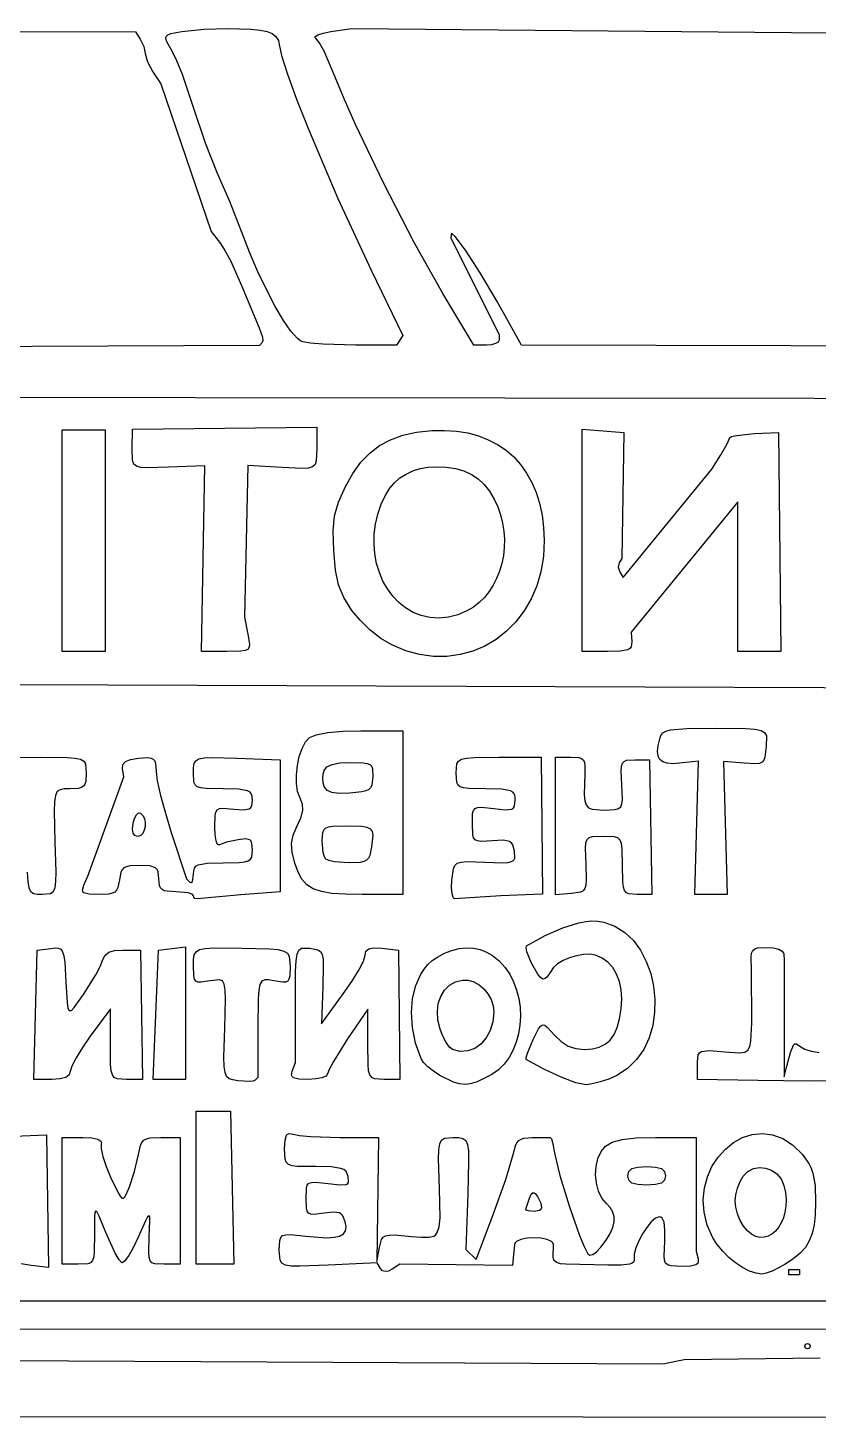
# Model space of a CAD drawing. Extents: x 73.9 to 125.1, y 101.6 to 117.
# Drawn here: x 97.07 to 105.7, y 101.81 to 117 of the extents above; entities that cross this region are included whole.
import ezdxf

# ---------------------------------------------------------------- set-up
doc = ezdxf.new("R2010")
doc.units = 0
doc.layers.add('LAYER_1', color=7, linetype='CONTINUOUS')

msp = doc.modelspace()

# ---------------------------------------------------------------- linework, layer by layer
at = {"layer": 'LAYER_1'}
for points in [[(73.903, 116.996), (98.242, 116.951), (98.294, 116.87), (98.331, 116.791), (98.347, 116.715), (98.372, 116.625), (98.432, 116.513), (98.517, 116.385), (99.067, 114.77), (99.169, 114.641), (99.218, 114.565), (99.278, 114.453), (99.4, 114.18), (99.593, 113.717), (99.628, 113.616), (99.632, 113.579), (99.625, 113.557), (99.595, 113.527), (93.799, 113.5)], [(106.868, 113.52), (102.456, 113.529), (102.189, 114.005), (102.005, 114.319), (101.845, 114.567), (101.731, 114.717), (101.699, 114.744), (101.69, 114.744), (101.687, 114.735), (101.686, 114.7), (102.213, 113.641), (102.213, 113.585), (102.202, 113.563), (102.172, 113.546), (102.128, 113.534), (102.075, 113.529), (101.937, 113.529), (101.599, 114.092), (101.284, 114.652), (100.949, 115.302), (100.644, 115.939), (100.52, 116.22), (100.423, 116.458), (100.3, 116.741), (100.248, 116.836), (100.212, 116.881), (100.204, 116.89), (100.205, 116.899), (100.233, 116.919), (100.292, 116.938), (100.375, 116.955), (100.602, 116.989), (105.404, 116.943), (125.112, 116.934)], [(88.055, 112.42), (88.139, 112.524), (88.247, 112.633), (88.367, 112.734), (88.484, 112.813), (88.752, 112.968), (109.034, 112.948)], [(88.164, 109.856), (109.667, 109.775)], [(96.918, 109.026), (97.206, 109.029), (97.494, 109.027), (97.582, 109.02), (97.642, 109.008), (97.677, 108.987), (97.696, 108.956), (97.704, 108.856), (97.698, 108.764), (97.689, 108.733), (97.674, 108.712), (97.651, 108.697), (97.619, 108.688), (97.523, 108.683), (97.463, 108.682), (97.418, 108.674), (97.387, 108.653), (97.367, 108.611), (97.356, 108.542), (97.353, 108.44), (97.362, 108.106), (97.371, 107.773), (97.368, 107.67), (97.359, 107.601), (97.341, 107.56), (97.313, 107.538), (97.221, 107.529), (97.167, 107.53), (97.128, 107.538), (97.099, 107.56), (97.08, 107.602), (97.068, 107.672), (97.062, 107.775)], [(106.019, 105.498), (105.598, 105.49), (105.038, 105.496), (104.379, 105.51), (104.379, 105.539), (104.379, 105.703), (104.386, 105.778), (104.399, 105.801), (104.422, 105.815), (104.51, 105.824), (104.672, 105.812), (104.841, 105.801), (104.893, 105.808), (104.929, 105.83), (104.951, 105.868), (104.962, 105.927), (104.97, 106.123), (104.966, 106.707), (104.964, 106.846), (104.969, 106.889), (104.982, 106.919), (105.003, 106.937), (105.034, 106.947), (105.136, 106.952), (105.208, 106.947), (105.266, 106.932), (105.304, 106.909), (105.319, 106.88), (105.323, 106.808), (105.326, 105.539), (105.354, 105.654), (105.393, 105.805), (105.426, 105.883), (105.442, 105.897), (105.46, 105.899), (105.505, 105.866), (105.55, 105.84), (105.62, 105.818), (105.707, 105.804)], [(96.916, 104.888), (97.271, 104.904), (97.29, 103.457), (97.102, 103.478), (96.995, 103.495)], [(107.658, 103.087), (89.75, 103.087)], [(90.238, 102.784), (106.985, 102.783)], [(105.718, 102.464), (104.234, 102.448), (103.998, 102.4), (92.463, 102.456)], [(125.064, 101.809), (73.874, 101.835)]]:
    msp.add_lwpolyline(points, dxfattribs=at)
for points in [[(101.159, 113.635), (101.093, 113.529), (100.643, 113.53), (100.288, 113.54), (100.152, 113.551), (100.069, 113.564), (100.042, 113.576), (100.011, 113.601), (99.939, 113.681), (99.857, 113.8), (99.768, 113.952), (99.674, 114.13), (99.579, 114.33), (99.487, 114.545), (99.399, 114.77), (99.27, 115.099), (99.138, 115.404), (99.006, 115.735), (98.876, 116.125), (98.754, 116.484), (98.693, 116.635), (98.642, 116.739), (98.583, 116.844), (98.573, 116.878), (98.575, 116.902), (98.593, 116.919), (98.627, 116.932), (98.749, 116.955), (98.986, 116.98), (99.254, 116.988), (99.502, 116.98), (99.603, 116.969), (99.68, 116.954), (99.733, 116.933), (99.775, 116.899), (99.802, 116.858), (99.812, 116.812), (99.835, 116.693), (99.9, 116.489), (100, 116.215), (100.13, 115.887), (100.452, 115.132), (100.815, 114.347)], [(97.44, 110.183), (97.44, 112.606), (97.909, 112.606), (97.909, 110.183)], [(98.963, 110.183), (99, 112.213), (98.601, 112.195), (98.37, 112.188), (98.299, 112.193), (98.252, 112.207), (98.224, 112.231), (98.209, 112.269), (98.206, 112.395), (98.21, 112.612), (100.222, 112.635), (100.222, 112.402), (100.216, 112.267), (100.202, 112.226), (100.174, 112.2), (100.129, 112.186), (100.062, 112.182), (99.844, 112.192), (99.467, 112.215), (99.431, 110.558), (99.469, 110.371), (99.486, 110.262), (99.483, 110.229), (99.468, 110.207), (99.438, 110.193), (99.391, 110.186), (99.235, 110.183)], [(101.04, 110.255), (100.922, 110.326), (100.804, 110.418), (100.694, 110.524), (100.605, 110.633), (100.516, 110.774), (100.459, 110.91), (100.426, 111.07), (100.407, 111.282), (100.401, 111.501), (100.415, 111.666), (100.458, 111.816), (100.535, 111.986), (100.615, 112.129), (100.702, 112.25), (100.799, 112.351), (100.906, 112.433), (101.026, 112.497), (101.16, 112.545), (101.31, 112.578), (101.478, 112.596), (101.615, 112.599), (101.746, 112.59), (101.869, 112.57), (101.985, 112.538), (102.094, 112.496), (102.194, 112.444), (102.287, 112.381), (102.371, 112.308), (102.446, 112.225), (102.512, 112.133), (102.569, 112.031), (102.616, 111.921), (102.654, 111.802), (102.681, 111.674), (102.698, 111.538), (102.704, 111.395), (102.695, 111.22), (102.668, 111.055), (102.622, 110.901), (102.56, 110.758), (102.484, 110.627), (102.394, 110.509), (102.291, 110.405), (102.178, 110.316), (102.055, 110.243), (101.924, 110.187), (101.786, 110.149), (101.642, 110.129), (101.495, 110.129), (101.344, 110.149), (101.192, 110.191)], [(104.818, 110.183), (104.818, 111.819), (103.653, 110.394), (103.661, 110.288), (103.655, 110.235), (103.64, 110.216), (103.617, 110.203), (103.534, 110.187), (103.395, 110.183), (103.12, 110.183), (103.12, 112.611), (103.574, 112.577), (103.553, 111.2), (103.523, 111.153), (103.513, 111.103), (103.529, 111.05), (103.565, 110.993), (104.534, 112.174), (104.632, 112.332), (104.702, 112.453), (104.73, 112.52), (104.751, 112.532), (104.808, 112.544), (104.995, 112.563), (105.261, 112.577), (105.287, 110.183)], [(101.861, 110.627), (101.76, 110.585), (101.658, 110.558), (101.556, 110.547), (101.457, 110.553), (101.361, 110.575), (101.272, 110.611), (101.19, 110.659), (101.116, 110.718), (101.05, 110.788), (100.992, 110.867), (100.943, 110.953), (100.904, 111.047), (100.874, 111.146), (100.855, 111.249), (100.846, 111.356), (100.848, 111.464), (100.861, 111.574), (100.887, 111.684), (100.924, 111.792), (100.974, 111.898), (101.018, 111.966), (101.07, 112.027), (101.129, 112.079), (101.196, 112.122), (101.269, 112.157), (101.348, 112.182), (101.432, 112.197), (101.52, 112.202), (101.633, 112.197), (101.735, 112.182), (101.827, 112.155), (101.91, 112.117), (101.984, 112.068), (102.049, 112.007), (102.107, 111.933), (102.159, 111.847), (102.197, 111.762), (102.228, 111.675), (102.25, 111.586), (102.263, 111.497), (102.269, 111.407), (102.267, 111.318), (102.258, 111.23), (102.241, 111.144), (102.217, 111.061), (102.185, 110.982), (102.147, 110.907), (102.103, 110.838), (102.052, 110.774), (101.994, 110.718), (101.931, 110.668)], [(104.662, 108.981), (104.701, 107.529), (104.35, 107.529), (104.389, 108.985), (104.183, 108.962), (104.107, 108.957), (104.046, 108.962), (104, 108.977), (103.967, 109.004), (103.948, 109.042), (103.941, 109.092), (103.947, 109.155), (103.965, 109.231), (103.979, 109.266), (103.999, 109.294), (104.033, 109.314), (104.084, 109.328), (104.261, 109.343), (104.572, 109.347), (104.904, 109.343), (105.005, 109.336), (105.072, 109.321), (105.111, 109.297), (105.13, 109.261), (105.128, 109.145), (105.114, 109.031), (105.102, 108.996), (105.083, 108.973), (105.055, 108.96), (105.014, 108.955), (104.887, 108.962)], [(101.159, 109.318), (101.159, 107.529), (100.716, 107.529), (100.534, 107.532), (100.387, 107.542), (100.271, 107.561), (100.181, 107.591), (100.112, 107.635), (100.059, 107.695), (100.017, 107.772), (99.982, 107.87), (99.951, 107.991), (99.945, 108.087), (99.963, 108.177), (100.008, 108.279), (100.05, 108.374), (100.068, 108.45), (100.064, 108.517), (100.038, 108.582), (100.012, 108.653), (100, 108.74), (99.999, 108.838), (100.01, 108.939), (100.03, 109.037), (100.06, 109.124), (100.097, 109.196), (100.141, 109.244), (100.216, 109.274), (100.34, 109.298), (100.504, 109.313), (100.701, 109.318)], [(99.82, 107.558), (99.392, 107.525), (98.919, 107.482), (98.888, 107.487), (98.878, 107.499), (98.875, 107.515), (98.86, 107.532), (98.819, 107.546), (98.686, 107.559), (98.589, 107.564), (98.555, 107.571), (98.531, 107.584), (98.514, 107.602), (98.504, 107.628), (98.496, 107.702), (98.488, 107.778), (98.477, 107.803), (98.459, 107.822), (98.397, 107.842), (98.289, 107.847), (98.181, 107.841), (98.144, 107.833), (98.116, 107.82), (98.096, 107.799), (98.082, 107.772), (98.066, 107.688), (98.049, 107.604), (98.035, 107.576), (98.015, 107.556), (97.987, 107.543), (97.95, 107.534), (97.84, 107.529), (97.735, 107.533), (97.679, 107.548), (97.666, 107.561), (97.662, 107.578), (97.677, 107.63), (97.722, 107.731), (98.115, 108.814), (98.1, 108.907), (98.103, 108.951), (98.132, 108.983), (98.188, 109.005), (98.275, 109.018), (98.378, 109.024), (98.411, 109.019), (98.435, 109.008), (98.451, 108.989), (98.46, 108.962), (98.466, 108.874), (98.479, 108.771), (98.515, 108.611), (98.568, 108.416), (98.632, 108.207), (98.798, 107.701), (98.836, 107.663), (98.851, 107.659), (98.864, 107.673), (98.875, 107.75), (98.877, 107.788), (98.884, 107.818), (98.9, 107.84), (98.927, 107.855), (99.024, 107.872), (99.197, 107.875), (99.375, 107.879), (99.432, 107.885), (99.471, 107.896), (99.497, 107.914), (99.511, 107.938), (99.519, 108.016), (99.513, 108.088), (99.505, 108.111), (99.491, 108.126), (99.444, 108.138), (99.362, 108.128), (99.237, 108.1), (99.157, 108.071), (99.147, 108.07), (99.138, 108.077), (99.123, 108.116), (99.113, 108.18), (99.109, 108.264), (99.113, 108.392), (99.12, 108.43), (99.135, 108.455), (99.16, 108.469), (99.196, 108.473), (99.314, 108.463), (99.421, 108.455), (99.483, 108.465), (99.501, 108.479), (99.512, 108.499), (99.519, 108.561), (99.517, 108.598), (99.509, 108.626), (99.493, 108.648), (99.466, 108.663), (99.369, 108.679), (99.197, 108.683), (99.012, 108.686), (98.954, 108.693), (98.916, 108.706), (98.892, 108.726), (98.88, 108.758), (98.875, 108.859), (98.876, 108.916), (98.882, 108.96), (98.9, 108.99), (98.934, 109.01), (98.99, 109.021), (99.074, 109.024), (99.347, 109.017), (99.82, 109)], [(100.303, 108.709), (100.292, 108.75), (100.288, 108.798), (100.291, 108.844), (100.301, 108.885), (100.332, 108.923), (100.389, 108.95), (100.474, 108.966), (100.588, 108.972), (100.728, 108.968), (100.772, 108.961), (100.802, 108.948), (100.821, 108.929), (100.831, 108.901), (100.834, 108.813), (100.823, 108.727), (100.81, 108.698), (100.789, 108.677), (100.757, 108.662), (100.714, 108.651), (100.582, 108.636), (100.467, 108.633), (100.385, 108.643), (100.332, 108.668)], [(102.685, 107.534), (102.229, 107.514), (101.726, 107.483), (101.709, 107.496), (101.698, 107.538), (101.693, 107.603), (101.697, 107.685), (101.712, 107.808), (101.728, 107.845), (101.755, 107.87), (101.797, 107.883), (101.859, 107.888), (102.056, 107.883), (102.247, 107.876), (102.307, 107.879), (102.347, 107.888), (102.371, 107.903), (102.382, 107.926), (102.378, 108.001), (102.361, 108.071), (102.346, 108.093), (102.324, 108.109), (102.255, 108.122), (102.139, 108.116), (102.014, 108.109), (101.975, 108.114), (101.949, 108.126), (101.932, 108.149), (101.924, 108.184), (101.92, 108.298), (101.923, 108.414), (101.932, 108.448), (101.949, 108.47), (101.977, 108.481), (102.019, 108.483), (102.154, 108.468), (102.279, 108.455), (102.35, 108.462), (102.369, 108.475), (102.381, 108.495), (102.388, 108.56), (102.386, 108.597), (102.379, 108.626), (102.363, 108.648), (102.336, 108.663), (102.239, 108.679), (102.066, 108.683), (101.881, 108.686), (101.824, 108.693), (101.786, 108.705), (101.762, 108.726), (101.75, 108.757), (101.744, 108.856), (101.745, 108.913), (101.751, 108.956), (101.769, 108.987), (101.802, 109.008), (101.857, 109.02), (101.939, 109.027), (102.207, 109.029), (102.67, 109.029)], [(103.855, 109), (103.881, 107.529), (103.72, 107.529), (103.629, 107.536), (103.601, 107.549), (103.581, 107.573), (103.569, 107.611), (103.563, 107.667), (103.559, 107.847), (103.556, 108.03), (103.548, 108.086), (103.533, 108.124), (103.508, 108.147), (103.471, 108.159), (103.35, 108.164), (103.229, 108.159), (103.193, 108.148), (103.169, 108.126), (103.156, 108.09), (103.151, 108.036), (103.157, 107.861), (103.164, 107.688), (103.16, 107.633), (103.149, 107.596), (103.129, 107.571), (103.099, 107.556), (103.001, 107.541), (102.827, 107.524), (102.827, 109.029), (102.993, 109.029), (103.082, 109.024), (103.11, 109.015), (103.13, 108.999), (103.143, 108.976), (103.149, 108.943), (103.148, 108.842), (103.141, 108.623), (103.147, 108.554), (103.162, 108.507), (103.188, 108.477), (103.229, 108.461), (103.359, 108.452), (103.48, 108.457), (103.516, 108.467), (103.54, 108.487), (103.553, 108.519), (103.558, 108.568), (103.551, 108.726), (103.545, 108.881), (103.548, 108.929), (103.559, 108.963), (103.577, 108.983), (103.604, 108.995), (103.694, 109)], [(98.216, 108.307), (98.231, 108.361), (98.251, 108.4), (98.274, 108.42), (98.296, 108.419), (98.322, 108.394), (98.339, 108.358), (98.347, 108.316), (98.346, 108.273), (98.337, 108.231), (98.321, 108.197), (98.298, 108.173), (98.268, 108.164), (98.235, 108.173), (98.215, 108.2), (98.209, 108.244)], [(100.319, 107.914), (100.304, 107.942), (100.292, 107.989), (100.28, 108.116), (100.286, 108.206), (100.297, 108.235), (100.317, 108.255), (100.348, 108.268), (100.393, 108.275), (100.534, 108.279), (100.712, 108.274), (100.767, 108.264), (100.804, 108.247), (100.824, 108.219), (100.832, 108.178), (100.82, 108.049), (100.8, 107.955), (100.784, 107.925), (100.763, 107.903), (100.734, 107.889), (100.694, 107.88), (100.576, 107.875), (100.411, 107.887), (100.352, 107.899)], [(103.496, 105.553), (103.408, 105.514), (103.315, 105.482), (103.229, 105.46), (103.161, 105.452), (103.049, 105.474), (102.888, 105.534), (102.701, 105.621), (102.509, 105.727), (102.507, 105.749), (102.521, 105.798), (102.583, 105.946), (102.642, 106.062), (102.665, 106.092), (102.687, 106.105), (102.71, 106.101), (102.738, 106.081), (102.818, 105.994), (102.891, 105.923), (102.967, 105.874), (103.05, 105.846), (103.143, 105.837), (103.231, 105.843), (103.306, 105.862), (103.37, 105.894), (103.424, 105.94), (103.467, 106.001), (103.501, 106.078), (103.527, 106.171), (103.544, 106.282), (103.55, 106.389), (103.544, 106.489), (103.525, 106.58), (103.494, 106.661), (103.452, 106.731), (103.4, 106.79), (103.337, 106.835), (103.264, 106.867), (103.203, 106.877), (103.132, 106.874), (103.057, 106.86), (102.982, 106.837), (102.911, 106.807), (102.85, 106.771), (102.803, 106.73), (102.775, 106.687), (102.737, 106.63), (102.713, 106.613), (102.69, 106.606), (102.665, 106.621), (102.634, 106.659), (102.565, 106.778), (102.515, 106.902), (102.506, 106.947), (102.512, 106.97), (102.713, 107.081), (102.907, 107.167), (103.081, 107.221), (103.157, 107.236), (103.223, 107.241), (103.291, 107.237), (103.356, 107.226), (103.477, 107.183), (103.584, 107.115), (103.678, 107.026), (103.756, 106.92), (103.819, 106.799), (103.867, 106.667), (103.898, 106.528), (103.913, 106.384), (103.91, 106.24), (103.889, 106.099), (103.849, 105.964), (103.791, 105.838), (103.713, 105.726), (103.615, 105.63)], [(98.295, 106.923), (98.319, 105.51), (98.143, 105.51), (98.041, 105.516), (98.01, 105.53), (97.989, 105.558), (97.977, 105.604), (97.97, 105.673), (97.967, 105.896), (97.967, 106.282), (97.748, 105.982), (97.662, 105.859), (97.593, 105.745), (97.545, 105.654), (97.528, 105.596), (97.516, 105.558), (97.48, 105.531), (97.418, 105.515), (97.329, 105.51), (97.13, 105.51), (97.168, 106.923), (97.316, 106.941), (97.364, 106.946), (97.4, 106.944), (97.427, 106.932), (97.446, 106.904), (97.46, 106.859), (97.469, 106.79), (97.481, 106.57), (97.494, 106.349), (97.504, 106.289), (97.519, 106.261), (97.541, 106.264), (97.573, 106.295), (97.674, 106.437), (97.808, 106.651), (97.856, 106.743), (97.882, 106.808), (97.907, 106.862), (97.949, 106.898), (98.014, 106.917), (98.104, 106.923)], [(98.787, 106.957), (98.788, 105.51), (98.436, 105.51), (98.494, 106.923)], [(99.578, 105.529), (99.549, 105.501), (99.525, 105.491), (99.481, 105.487), (99.358, 105.495), (99.305, 105.504), (99.265, 105.517), (99.237, 105.542), (99.219, 105.585), (99.21, 105.652), (99.207, 105.751), (99.216, 106.07), (99.224, 106.389), (99.221, 106.486), (99.21, 106.549), (99.19, 106.585), (99.158, 106.599), (99.055, 106.587), (98.954, 106.571), (98.922, 106.573), (98.9, 106.584), (98.886, 106.606), (98.879, 106.64), (98.875, 106.753), (98.876, 106.819), (98.883, 106.869), (98.903, 106.904), (98.941, 106.928), (99.004, 106.941), (99.097, 106.947), (99.402, 106.944), (99.707, 106.936), (99.8, 106.927), (99.863, 106.912), (99.901, 106.889), (99.921, 106.854), (99.929, 106.743), (99.925, 106.637), (99.917, 106.605), (99.904, 106.584), (99.882, 106.573), (99.851, 106.571), (99.753, 106.586), (99.695, 106.596), (99.652, 106.597), (99.62, 106.583), (99.599, 106.548), (99.587, 106.486), (99.58, 106.39), (99.578, 106.075)], [(101.112, 106.923), (101.129, 105.51), (100.954, 105.51), (100.852, 105.516), (100.821, 105.53), (100.8, 105.558), (100.787, 105.604), (100.781, 105.672), (100.778, 105.894), (100.778, 106.277), (100.558, 105.952), (100.403, 105.705), (100.356, 105.617), (100.339, 105.569), (100.322, 105.546), (100.277, 105.527), (100.21, 105.515), (100.128, 105.51), (100.025, 105.514), (99.966, 105.528), (99.951, 105.54), (99.944, 105.556), (99.952, 105.601), (99.987, 105.693), (99.987, 106.326), (99.99, 106.692), (99.996, 106.804), (100.007, 106.879), (100.026, 106.922), (100.054, 106.942), (100.144, 106.942), (100.234, 106.924), (100.261, 106.906), (100.279, 106.874), (100.289, 106.824), (100.292, 106.752), (100.287, 106.52), (100.272, 106.116), (100.51, 106.443), (100.603, 106.578), (100.679, 106.702), (100.73, 106.802), (100.749, 106.865), (100.758, 106.909), (100.788, 106.935), (100.844, 106.945), (100.93, 106.942)], [(102.132, 105.562), (101.971, 105.485), (101.897, 105.461), (101.841, 105.453), (101.781, 105.46), (101.712, 105.481), (101.564, 105.553), (101.495, 105.598), (101.434, 105.646), (101.387, 105.693), (101.359, 105.738), (101.3, 105.907), (101.265, 106.076), (101.254, 106.24), (101.266, 106.394), (101.301, 106.536), (101.357, 106.66), (101.393, 106.715), (101.435, 106.764), (101.481, 106.807), (101.533, 106.843), (101.615, 106.887), (101.697, 106.919), (101.777, 106.939), (101.855, 106.947), (101.931, 106.944), (102.004, 106.929), (102.074, 106.901), (102.141, 106.862), (102.213, 106.804), (102.275, 106.736), (102.328, 106.659), (102.37, 106.575), (102.403, 106.486), (102.427, 106.392), (102.441, 106.297), (102.445, 106.2), (102.439, 106.103), (102.424, 106.008), (102.399, 105.917), (102.365, 105.831), (102.321, 105.75), (102.267, 105.678), (102.204, 105.615)], [(101.703, 105.836), (101.671, 105.862), (101.635, 105.913), (101.599, 105.982), (101.568, 106.06), (101.544, 106.158), (101.538, 106.251), (101.548, 106.338), (101.574, 106.417), (101.615, 106.484), (101.669, 106.538), (101.735, 106.576), (101.812, 106.595), (101.875, 106.593), (101.937, 106.575), (101.994, 106.543), (102.046, 106.499), (102.09, 106.445), (102.124, 106.383), (102.146, 106.315), (102.154, 106.244), (102.144, 106.139), (102.115, 106.044), (102.071, 105.962), (102.013, 105.896), (101.945, 105.848), (101.869, 105.82), (101.787, 105.815)], [(99.279, 105.164), (99.314, 103.491), (98.904, 103.491), (98.904, 105.164)], [(98.728, 104.875), (98.728, 103.491), (98.553, 103.491), (98.452, 103.496), (98.421, 103.507), (98.401, 103.529), (98.39, 103.565), (98.386, 103.619), (98.392, 103.794), (98.399, 103.964), (98.397, 104.007), (98.389, 104.021), (98.374, 104.007), (98.351, 103.964), (98.275, 103.794), (98.22, 103.677), (98.167, 103.585), (98.122, 103.525), (98.105, 103.511), (98.092, 103.508), (98.062, 103.539), (98.019, 103.612), (97.916, 103.839), (97.844, 104.016), (97.822, 104.06), (97.807, 104.073), (97.798, 104.057), (97.794, 104.009), (97.793, 103.823), (97.791, 103.631), (97.785, 103.572), (97.772, 103.533), (97.751, 103.508), (97.72, 103.496), (97.617, 103.491), (97.44, 103.491), (97.44, 104.875), (97.666, 104.875), (97.766, 104.871), (97.831, 104.858), (97.864, 104.836), (97.869, 104.821), (97.865, 104.803), (97.866, 104.753), (97.885, 104.668), (97.921, 104.56), (97.97, 104.443), (98.047, 104.279), (98.073, 104.234), (98.094, 104.212), (98.112, 104.212), (98.129, 104.232), (98.171, 104.327), (98.23, 104.505), (98.273, 104.688), (98.296, 104.789), (98.312, 104.822), (98.333, 104.846), (98.362, 104.861), (98.401, 104.87), (98.517, 104.875)], [(101.129, 103.492), (101.043, 103.437), (101.003, 103.417), (100.969, 103.411), (100.94, 103.42), (100.918, 103.443), (100.879, 103.506), (100.345, 103.48), (100.037, 103.469), (99.942, 103.471), (99.878, 103.482), (99.84, 103.502), (99.82, 103.535), (99.812, 103.643), (99.816, 103.752), (99.827, 103.784), (99.848, 103.804), (99.882, 103.813), (99.934, 103.814), (100.101, 103.798), (100.329, 103.781), (100.41, 103.786), (100.47, 103.799), (100.511, 103.823), (100.533, 103.856), (100.54, 103.9), (100.531, 103.955), (100.506, 104.018), (100.489, 104.038), (100.468, 104.051), (100.403, 104.06), (100.301, 104.049), (100.19, 104.035), (100.155, 104.037), (100.131, 104.048), (100.117, 104.069), (100.108, 104.102), (100.105, 104.21), (100.108, 104.321), (100.117, 104.354), (100.135, 104.375), (100.163, 104.385), (100.206, 104.386), (100.345, 104.371), (100.471, 104.358), (100.541, 104.363), (100.559, 104.374), (100.567, 104.392), (100.563, 104.449), (100.554, 104.48), (100.54, 104.505), (100.517, 104.524), (100.484, 104.538), (100.379, 104.554), (100.206, 104.557), (100.012, 104.56), (99.952, 104.567), (99.912, 104.581), (99.888, 104.604), (99.876, 104.639), (99.87, 104.751), (99.874, 104.845), (99.889, 104.899), (99.901, 104.913), (99.918, 104.919), (99.963, 104.91), (100.032, 104.897), (100.152, 104.886), (100.475, 104.875), (100.895, 104.876), (100.878, 103.52), (100.905, 103.674), (100.926, 103.761), (100.944, 103.787), (100.971, 103.803), (101.012, 103.81), (101.071, 103.811), (101.256, 103.795), (101.363, 103.785), (101.443, 103.785), (101.5, 103.799), (101.521, 103.814), (101.537, 103.836), (101.558, 103.9), (101.567, 103.997), (101.56, 104.319), (101.551, 104.641), (101.553, 104.74), (101.564, 104.806), (101.583, 104.846), (101.614, 104.867), (101.715, 104.876), (101.773, 104.874), (101.816, 104.866), (101.847, 104.843), (101.866, 104.799), (101.876, 104.726), (101.879, 104.617), (101.87, 104.264), (101.85, 103.652), (101.961, 103.543), (102.144, 104.022), (102.284, 104.415), (102.365, 104.688), (102.391, 104.784), (102.407, 104.817), (102.426, 104.841), (102.452, 104.858), (102.483, 104.869), (102.571, 104.875), (102.769, 104.875), (102.782, 104.861), (102.796, 104.82), (102.82, 104.688), (102.874, 104.461), (102.977, 104.128), (103.091, 103.805), (103.141, 103.683), (103.179, 103.606), (103.202, 103.59), (103.235, 103.596), (103.275, 103.625), (103.322, 103.676), (103.38, 103.755), (103.424, 103.828), (103.453, 103.894), (103.468, 103.954), (103.468, 104.01), (103.454, 104.061), (103.426, 104.109), (103.384, 104.154), (103.334, 104.214), (103.297, 104.29), (103.274, 104.377), (103.266, 104.468), (103.271, 104.559), (103.291, 104.645), (103.325, 104.721), (103.374, 104.78), (103.447, 104.825), (103.554, 104.854), (103.709, 104.87), (103.921, 104.875), (104.362, 104.875), (104.362, 103.635), (104.385, 103.549), (104.386, 103.509), (104.376, 103.495), (104.359, 103.483), (104.3, 103.47), (104.206, 103.467), (104.089, 103.473), (104.053, 103.484), (104.03, 103.504), (104.018, 103.536), (104.013, 103.584), (104.02, 103.74), (104.023, 103.865), (104.015, 103.949), (103.993, 103.995), (103.977, 104.006), (103.958, 104.01), (103.918, 103.995), (103.873, 103.954), (103.825, 103.894), (103.778, 103.822), (103.737, 103.745), (103.706, 103.669), (103.688, 103.602), (103.688, 103.55), (103.688, 103.53), (103.68, 103.514), (103.663, 103.501), (103.634, 103.491), (103.543, 103.481), (103.398, 103.482), (102.942, 103.491), (102.883, 103.496), (102.838, 103.511), (102.81, 103.534), (102.802, 103.563), (102.805, 103.707), (102.799, 103.724), (102.785, 103.739), (102.736, 103.761), (102.669, 103.775), (102.593, 103.779), (102.517, 103.775), (102.45, 103.761), (102.402, 103.739), (102.388, 103.724), (102.381, 103.707), (102.367, 103.556), (102.359, 103.476)], [(105.333, 103.487), (105.192, 103.414), (105.129, 103.392), (105.082, 103.384), (105.017, 103.393), (104.945, 103.417), (104.87, 103.456), (104.794, 103.506), (104.721, 103.566), (104.653, 103.633), (104.594, 103.705), (104.546, 103.78), (104.485, 103.919), (104.45, 104.058), (104.44, 104.193), (104.453, 104.324), (104.486, 104.446), (104.536, 104.56), (104.602, 104.661), (104.682, 104.749), (104.772, 104.821), (104.871, 104.874), (104.976, 104.907), (105.086, 104.918), (105.197, 104.904), (105.308, 104.864), (105.416, 104.794), (105.519, 104.694), (105.595, 104.592), (105.62, 104.541), (105.639, 104.486), (105.661, 104.352), (105.665, 104.164), (105.662, 104.032), (105.651, 103.921), (105.63, 103.827), (105.599, 103.746), (105.556, 103.675), (105.498, 103.611), (105.424, 103.549)], [(103.618, 104.457), (103.628, 104.505), (103.662, 104.536), (103.725, 104.553), (103.823, 104.558), (103.921, 104.553), (103.984, 104.536), (104.018, 104.505), (104.028, 104.457), (104.018, 104.409), (103.984, 104.378), (103.921, 104.361), (103.823, 104.356), (103.725, 104.361), (103.662, 104.378), (103.628, 104.409)], [(104.88, 103.907), (104.845, 103.969), (104.816, 104.041), (104.796, 104.116), (104.789, 104.183), (104.796, 104.25), (104.815, 104.323), (104.843, 104.394), (104.877, 104.454), (104.927, 104.505), (104.988, 104.536), (105.054, 104.548), (105.122, 104.541), (105.187, 104.517), (105.245, 104.477), (105.291, 104.422), (105.322, 104.352), (105.338, 104.274), (105.345, 104.199), (105.343, 104.127), (105.333, 104.059), (105.316, 103.998), (105.292, 103.942), (105.263, 103.893), (105.228, 103.853), (105.19, 103.82), (105.149, 103.798), (105.105, 103.785), (105.06, 103.784), (105.014, 103.795), (104.968, 103.819), (104.923, 103.856)], [(102.505, 104.092), (102.543, 104.212), (102.563, 104.256), (102.583, 104.273), (102.604, 104.265), (102.63, 104.231), (102.669, 104.158), (102.676, 104.107), (102.667, 104.089), (102.651, 104.077), (102.593, 104.068), (102.531, 104.075), (102.512, 104.082)], [(105.492, 103.375), (105.375, 103.375), (105.375, 103.433), (105.492, 103.433)], [(105.609, 102.597), (105.6, 102.576), (105.579, 102.568), (105.559, 102.576), (105.55, 102.597), (105.559, 102.617), (105.579, 102.625), (105.6, 102.617)]]:
    msp.add_lwpolyline(points, close=True, dxfattribs=at)

doc.saveas('drawing.dxf')
